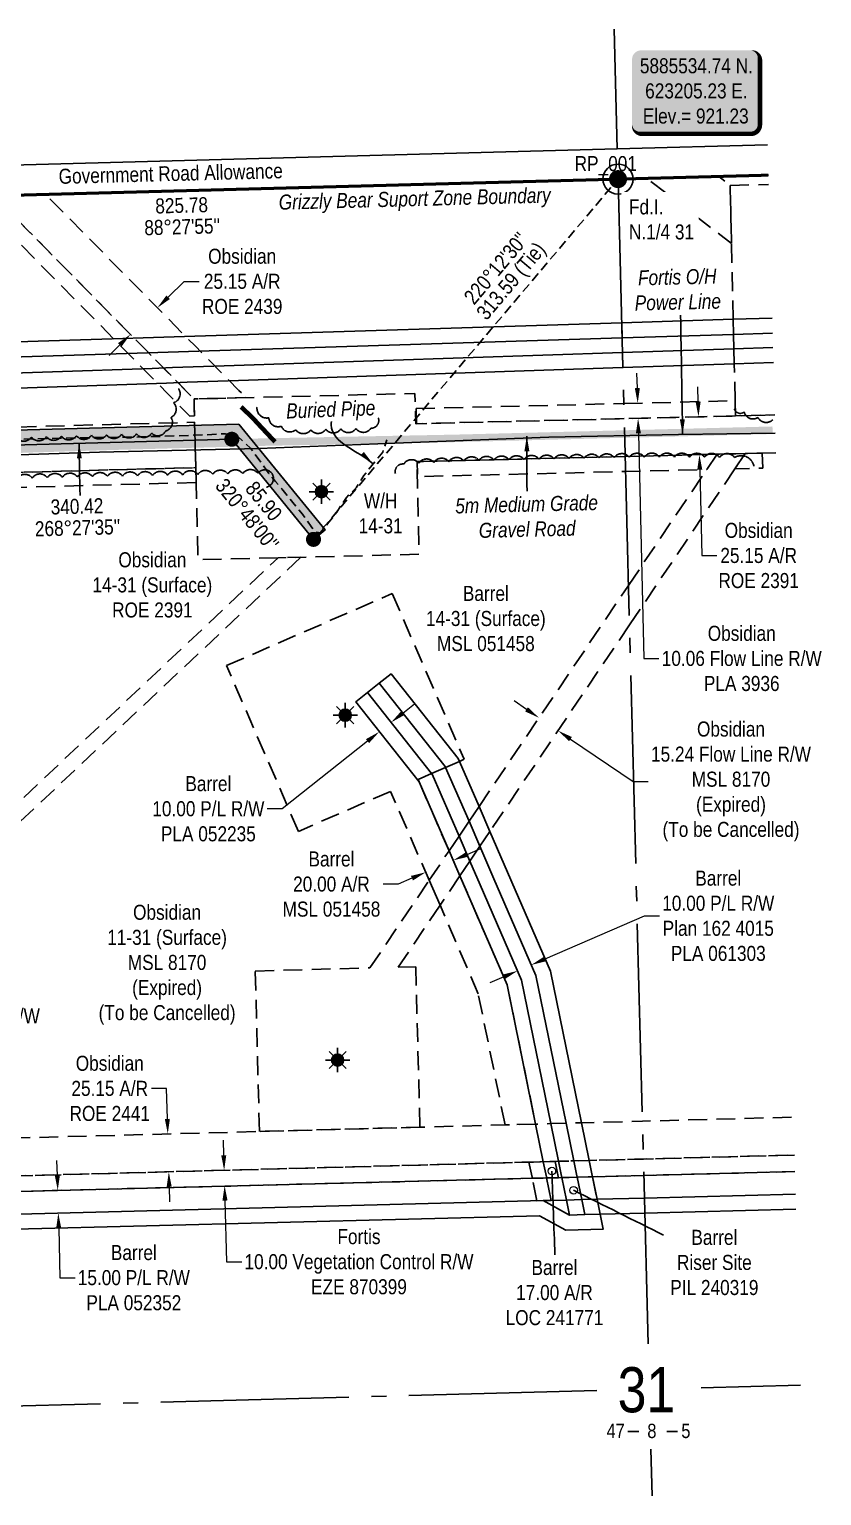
# Model space of a CAD drawing. Extents: x 619097 to 625414, y 5884636 to 5888687.
# Drawn here: x 622814 to 623341, y 5884660 to 5885634 of the extents above; entities that cross this region are included whole.
import ezdxf
from ezdxf.enums import TextEntityAlignment as Align

# ---------------------------------------------------------------- set-up
doc = ezdxf.new("R2010")
doc.units = 0
doc.header["$LTSCALE"] = 5
doc.header["$PDSIZE"] = 0.5
for name, pattern in [('0', [1, 1, 0]), ('DASHDOT2', [12.7, 6.35, -3.175, 0, -3.175]), ('foc-ACCESSROAD', [3.75, 2.5, -1.25]), ('foc-FLOWLINE', [3.75, 2.5, -1.25]), ('foc-QUARTERLINE', [33, 25, -3, 2, -3]), ('foc-TIELINE', [1.875, 1.25, -0.625]), ('UG_PIPE', [1.875, 1.25, -0.625])]:
    doc.linetypes.add(name, pattern=pattern)
doc.layers.get('Defpoints').update_dxf_attribs({"color": 9})
for name, color, linetype in [('10', 1, 'Continuous'), ('35', 37, 'Continuous'), ('9', 3, 'Continuous'), ('AS-PIPE-UG', 44, 'UG_PIPE'), ('AS-PIPE-UG-T', 44, 'Continuous'), ('AS-POWER', 104, 'foc-POWER'), ('AS-ROADS', 254, 'Continuous'), ('AS-WILDLIFE', 131, 'DASHDOT2'), ('C-AR', 13, 'foc-ACCESSROAD'), ('C-FLOWLINE', 13, 'foc-FLOWLINE'), ('C-WS', 13, 'foc-ACCESSROAD'), ('C-WS-S', 8, 'Continuous'), ('DETAIL-T', 7, 'Continuous'), ('F-AR', 190, 'foc-ACCESSROAD'), ('F-EZE', 190, 'foc-FLOWLINE'), ('F-RW', 190, 'Continuous'), ('F-WS', 190, 'foc-ACCESSROAD'), ('L-BD', 7, 'Continuous'), ('L-BD1', 253, 'Continuous'), ('L-MON', 1, 'Continuous'), ('L-ROAD-T', 7, 'Continuous'), ('L-SEC', 7, 'Continuous'), ('L-SECLBL', 7, 'Continuous'), ('L-SECQ', 8, 'foc-QUARTERLINE'), ('L-TIE', 7, 'foc-TIELINE'), ('P-PROPOSED', 10, 'Continuous'), ('P-PROPOSED-H', 21, 'Continuous'), ('T-BUSH', 110, '0')]:
    doc.layers.add(name, color=color, linetype=linetype)
for name, color, linetype, lineweight in [('C-AR-T', 13, 'Continuous', 9), ('C-WS-T', 13, 'Continuous', 9), ('F-AR-T', 190, 'Continuous', 9), ('F-EZE-T', 190, 'Continuous', 9), ('F-RW-T', 190, 'Continuous', 9), ('F-WS-T', 190, 'Continuous', 9), ('T-TEXT', 48, 'Continuous', 18)]:
    doc.layers.add(name, color=color, linetype=linetype, lineweight=lineweight)
doc.styles.add('240', font='ARIALN.TTF', dxfattribs={"height": 30})
doc.styles.add('80', font='ARIALN.TTF', dxfattribs={"height": 10})
doc.styles.add('80CG', font='ARIALN.TTF', dxfattribs={"height": 10})
doc.styles.add('80L', font='ARIALN.TTF', dxfattribs={"height": 10})
doc.styles.add('80LS', font='ARIALNI.TTF', dxfattribs={"height": 10})
doc.styles.add('foc-LtypeFont', font='ARIALN.TTF', dxfattribs={"height": 7.35})
doc.styles.add('SIMPLEX', font='ARIALN.TTF')
doc.linetypes.add('foc-POWER', pattern='A,6,-1,["P",foc-LtypeFont,S=0.2,R=0,X=-0.625,Y=-0.75],-1.24,4', length=12.24)
doc.dimstyles.new('Compass 5 000', dxfattribs={"dimscale": 5, "dimtxt": 9, "dimasz": 2, "dimexe": 0.2, "dimexo": 0.0625, "dimgap": 0.5, "dimtad": 0, "dimtih": 1, "dimtoh": 1, "dimzin": 0, "dimdsep": 46, "dimtxsty": '80CG', "dimcen": 0.1, "dimse1": 1, "dimse2": 1, "dimclrd": 256, "dimclrt": 256, "dimaunit": 1, "dimadec": 4, "dimazin": 0, "dimtfac": 0.06, "dimtofl": 0, "dimtmove": 0, "dimatfit": 1, "dimfxl": 0.2, "dimtolj": 1, "dimtzin": 0, "dimlwd": -1, "dimarcsym": 0})

# ---------------------------------------------------------------- blocks, each defined once
blk = doc.blocks.new('L-SECLBL')
at = {"layer": '9', "color": 7}
for p, q in [((-5.08, -27.83), (-12.29, -27.83)), ((20.7, -27.83), (13.5, -27.83))]:
    blk.add_line(p, q, dxfattribs=at)
at = {"layer": '10', "color": 2, "style": 'SIMPLEX'}
blk.add_attdef('SEC', text='', height=30, dxfattribs=at).set_placement((0, 0), align=Align.MIDDLE)
at = {"layer": '10', "color": 5, "style": '80L'}
blk.add_attdef('TWP', text='', height=9.5, dxfattribs=at).set_placement((-14.43, -27.37), align=Align.MIDDLE_RIGHT)
blk.add_attdef('RGE', text='', height=9.5, dxfattribs=at).set_placement((3.62, -27.37), align=Align.MIDDLE_CENTER)
blk.add_attdef('MER', text='', height=9.5, dxfattribs=at).set_placement((23.17, -27.37), align=Align.MIDDLE_LEFT)
blk = doc.blocks.new('*D33')
at = {"layer": 'C-AR-T', "transparency": 16777216}
for p, q in [((622905.21, 5884930.44), (622895.21, 5884930.44)), ((622905.76, 5884910.21), (622905.21, 5884930.44)), ((622906.97, 5884865.07), (622907.24, 5884855.07))]:
    blk.add_line(p, q, dxfattribs=at)
for points in [[(622907.42, 5884910.26), (622904.09, 5884910.17), (622906.03, 5884900.22)], [(622908.63, 5884865.11), (622905.3, 5884865.02), (622906.7, 5884875.06)]]:
    blk.add_solid(points, dxfattribs=at)
at = {"layer": 'Defpoints', "color": 0, "transparency": 16777216}
for p in [(622780.27, 5884896.84), (622906.03, 5884900.22), (622780.95, 5884871.69)]:
    blk.add_point(p, dxfattribs=at)
at = {"layer": 'C-AR-T', "transparency": 16777216, "insert": (622867.47, 5884930.44), "char_height": 10, "attachment_point": 5, "style": '80CG'}
blk.add_mtext('\\A1;Obsidian\\P25.15 A/R\\PROE 2441', dxfattribs=at)
blk = doc.blocks.new('*D35')
at = {"layer": 'C-AR-T', "transparency": 16777216}
for p, q in [((622674.02, 5885009.2), (622667.17, 5885016.48)), ((622694.64, 5884987.31), (622702.88, 5884978.56)), ((622702.88, 5884978.56), (622712.88, 5884978.56))]:
    blk.add_line(p, q, dxfattribs=at)
for points in [[(622675.24, 5885010.34), (622672.81, 5885008.05), (622680.88, 5885001.92)], [(622695.85, 5884988.45), (622693.43, 5884986.17), (622687.78, 5884994.59)]]:
    blk.add_solid(points, dxfattribs=at)
at = {"layer": 'Defpoints', "color": 0, "transparency": 16777216}
for p in [(622712.82, 5885032.01), (622719.73, 5885024.68), (622680.88, 5885001.92)]:
    blk.add_point(p, dxfattribs=at)
at = {"layer": 'C-AR-T', "transparency": 16777216, "insert": (622767.88, 5884978.56), "char_height": 10, "attachment_point": 5, "style": '80CG'}
blk.add_mtext('\\A1;Obsidian\\P10.06 Flow Line R/W\\PROE 2388', dxfattribs=at)
blk = doc.blocks.new('*D37')
at = {"layer": 'C-AR-T', "transparency": 16777216}
for p, q in [((622906.25, 5885456.25), (622916.92, 5885466.77)), ((622916.92, 5885466.77), (622926.92, 5885466.77)), ((622874.09, 5885424.55), (622866.97, 5885417.53))]:
    blk.add_line(p, q, dxfattribs=at)
for points in [[(622905.08, 5885457.44), (622907.42, 5885455.07), (622899.13, 5885449.23)], [(622872.92, 5885425.74), (622875.26, 5885423.36), (622881.21, 5885431.57)]]:
    blk.add_solid(points, dxfattribs=at)
at = {"layer": 'Defpoints', "color": 0, "transparency": 16777216}
for p in [(622867.53, 5885481.29), (622849.61, 5885463.63), (622899.13, 5885449.23)]:
    blk.add_point(p, dxfattribs=at)
at = {"layer": 'C-AR-T', "transparency": 16777216, "insert": (622955.47, 5885466.77), "char_height": 10, "attachment_point": 5, "style": '80CG'}
blk.add_mtext('\\A1;Obsidian\\P25.15 A/R\\PROE 2439', dxfattribs=at)
blk = doc.blocks.new('*D38')
at = {"layer": 'C-AR-T', "transparency": 16777216}
for p, q in [((623144.44, 5885182.36), (623136.15, 5885187.96)), ((623173.64, 5885162.62), (623215.31, 5885134.46)), ((623215.31, 5885134.46), (623225.31, 5885134.46))]:
    blk.add_line(p, q, dxfattribs=at)
for points in [[(623145.37, 5885183.74), (623143.51, 5885180.98), (623152.72, 5885176.76)], [(623174.58, 5885164), (623172.71, 5885161.24), (623165.36, 5885168.22)]]:
    blk.add_solid(points, dxfattribs=at)
at = {"layer": 'Defpoints', "color": 0, "transparency": 16777216}
for p in [(623143.43, 5885163.01), (623165.36, 5885168.22), (623156.07, 5885154.47)]:
    blk.add_point(p, dxfattribs=at)
at = {"layer": 'C-AR-T', "transparency": 16777216, "insert": (623280.31, 5885134.46), "char_height": 10, "attachment_point": 5, "style": '80CG'}
blk.add_mtext('\\A1;Obsidian\\P15.24 Flow Line R/W\\PMSL 8170\\P(Expired)\\P(To be Cancelled)', dxfattribs=at)
blk = doc.blocks.new('*D39')
at = {"layer": 'Defpoints', "color": 0, "transparency": 16777216}
for p in [(623100.8, 5885120.49), (623091.63, 5885116.51), (623138.44, 5885008.57)]:
    blk.add_point(p, dxfattribs=at)
at = {"layer": 'F-AR-T', "transparency": 16777216}
for p, q in [((623156.79, 5885016.53), (623222.76, 5885045.14)), ((623222.76, 5885045.14), (623232.76, 5885045.14)), ((623129.26, 5885004.59), (623120.09, 5885000.61))]:
    blk.add_line(p, q, dxfattribs=at)
for points in [[(623156.13, 5885018.06), (623157.45, 5885015), (623147.62, 5885012.55)], [(623128.6, 5885006.12), (623129.93, 5885003.06), (623138.44, 5885008.57)]]:
    blk.add_solid(points, dxfattribs=at)
at = {"layer": 'F-AR-T', "transparency": 16777216, "insert": (623271.85, 5885045.14), "char_height": 10, "attachment_point": 5, "style": '80CG', "bg_fill": 3, "box_fill_scale": 1.1, "bg_fill_color": 256, "bg_fill_true_color": 13158600, "bg_fill_transparency": 0}
blk.add_mtext('\\A1;Barrel\\P10.00 P/L R/W\\PPlan 162 4015\\PPLA 061303', dxfattribs=at)
blk = doc.blocks.new('*D40')
at = {"layer": 'Defpoints', "color": 0, "transparency": 16777216}
for p in [(622984.09, 5884877.14), (622984.36, 5884867.06), (622943.78, 5884865.96)]:
    blk.add_point(p, dxfattribs=at)
at = {"layer": 'F-EZE-T', "transparency": 16777216}
for p, q in [((622943.23, 5884886.03), (622942.96, 5884896.02)), ((622944.05, 5884855.96), (622945.16, 5884815.26)), ((622945.16, 5884815.26), (622955.16, 5884815.26))]:
    blk.add_line(p, q, dxfattribs=at)
for points in [[(622944.89, 5884886.07), (622941.56, 5884885.98), (622943.5, 5884876.03)], [(622945.71, 5884856), (622942.38, 5884855.91), (622943.78, 5884865.96)]]:
    blk.add_solid(points, dxfattribs=at)
at = {"layer": 'F-EZE-T', "transparency": 16777216, "insert": (623033.09, 5884815.26), "char_height": 10, "attachment_point": 5, "style": '80CG'}
blk.add_mtext('\\A1;Fortis\\P10.00 Vegetation Control R/W\\PEZE 870399', dxfattribs=at)
blk = doc.blocks.new('*D41')
at = {"layer": 'Defpoints', "color": 0, "transparency": 16777216}
for p in [(623176.93, 5885438.33), (622801.52, 5885426.49), (623177.25, 5885428.29)]:
    blk.add_point(p, dxfattribs=at)
at = {"layer": 'F-RW-T', "transparency": 16777216}
for p, q in [((622800.43, 5885461.22), (622790.43, 5885461.22)), ((622801.21, 5885436.49), (622800.43, 5885461.22)), ((622802.15, 5885406.46), (622802.47, 5885396.46))]:
    blk.add_line(p, q, dxfattribs=at)
for points in [[(622802.87, 5885436.54), (622799.54, 5885436.43), (622801.52, 5885426.49)], [(622803.82, 5885406.51), (622800.49, 5885406.4), (622801.84, 5885416.45)]]:
    blk.add_solid(points, dxfattribs=at)
at = {"layer": 'F-RW-T', "transparency": 16777216, "insert": (622751.34, 5885461.22), "char_height": 10, "attachment_point": 5, "style": '80CG'}
blk.add_mtext('\\A1;Pembalta\\P10.06 P/L R/W\\PPlan 5226 KS\\PROE 5299', dxfattribs=at)
blk = doc.blocks.new('*D42')
at = {"layer": 'Defpoints', "color": 0, "transparency": 16777216}
for p in [(622814.59, 5884862.21), (622814.97, 5884847.15), (622833.28, 5884847.62)]:
    blk.add_point(p, dxfattribs=at)
at = {"layer": 'F-RW-T', "transparency": 16777216}
for p, q in [((622832.64, 5884872.68), (622832.38, 5884882.67)), ((622833.54, 5884837.63), (622834.38, 5884804.65)), ((622834.38, 5884804.65), (622844.38, 5884804.65))]:
    blk.add_line(p, q, dxfattribs=at)
for points in [[(622834.31, 5884872.72), (622830.97, 5884872.63), (622832.9, 5884862.68)], [(622835.21, 5884837.67), (622831.87, 5884837.58), (622833.28, 5884847.62)]]:
    blk.add_solid(points, dxfattribs=at)
at = {"layer": 'F-RW-T', "transparency": 16777216, "insert": (622883.47, 5884804.65), "char_height": 10, "attachment_point": 5, "style": '80CG'}
blk.add_mtext('\\A1;Barrel\\P15.00 P/L R/W\\PPLA 052352', dxfattribs=at)
blk = doc.blocks.new('*D44')
at = {"layer": 'Defpoints', "color": 0, "transparency": 16777216}
for p in [(623055.48, 5885172.39), (623046.59, 5885167.49), (623047.64, 5885166.17)]:
    blk.add_point(p, dxfattribs=at)
at = {"layer": 'F-RW-T', "transparency": 16777216}
for p, q in [((623062.26, 5885179.93), (623070.09, 5885186.14)), ((623038.76, 5885161.27), (622982.08, 5885116.28)), ((622982.08, 5885116.28), (622972.08, 5885116.28))]:
    blk.add_line(p, q, dxfattribs=at)
for points in [[(623061.22, 5885181.23), (623063.3, 5885178.62), (623054.43, 5885173.71)], [(623037.72, 5885162.58), (623039.8, 5885159.97), (623046.59, 5885167.49)]]:
    blk.add_solid(points, dxfattribs=at)
at = {"layer": 'F-RW-T', "transparency": 16777216, "insert": (622932.99, 5885116.28), "char_height": 10, "attachment_point": 5, "style": '80CG'}
blk.add_mtext('\\A1;Barrel\\P10.00 P/L R/W\\PPLA 052235', dxfattribs=at)
blk = doc.blocks.new('*D45')
at = {"layer": 'Defpoints', "color": 0, "transparency": 16777216}
for p in [(623077.47, 5885074.14), (623107.44, 5885054.89), (623089.17, 5885047.01)]:
    blk.add_point(p, dxfattribs=at)
at = {"layer": 'F-RW-T', "transparency": 16777216}
for p, q in [((623104.92, 5885085.98), (623114.1, 5885089.94)), ((623059.1, 5885066.22), (623049.1, 5885066.22)), ((623068.29, 5885070.18), (623059.1, 5885066.22))]:
    blk.add_line(p, q, dxfattribs=at)
for points in [[(623104.26, 5885087.51), (623105.58, 5885084.45), (623095.74, 5885082.02)], [(623067.63, 5885071.71), (623068.95, 5885068.65), (623077.47, 5885074.14)]]:
    blk.add_solid(points, dxfattribs=at)
at = {"layer": 'F-RW-T', "transparency": 16777216, "insert": (623014.8, 5885066.22), "char_height": 10, "attachment_point": 5, "style": '80CG'}
blk.add_mtext('\\A1;Barrel\\P20.00 A/R\\PMSL 051458', dxfattribs=at)
blk = doc.blocks.new('GAS')
h = blk.add_hatch(color=255)
h.dxf.hatch_style = 1
edge = h.paths.add_edge_path()
edge.add_arc((0, 0), 0.9, 0, 360)
for p, q in [((-0.81, 0), (-1.62, 0)), ((-0.57, 0.57), (-1.14, 1.14)), ((0, 0.81), (0, 1.62)), ((0.57, 0.57), (1.14, 1.14)), ((1.62, 0), (0.81, 0)), ((-0.57, -0.57), (-1.14, -1.14)), ((0, -0.81), (0, -1.62)), ((1.14, -1.14), (0.57, -0.57))]:
    blk.add_line(p, q)
blk.add_circle((0, 0), 0.8)
blk = doc.blocks.new('PLIA')
at = {"color": 255, "const_width": 1}
blk.add_lwpolyline([(-0.5, 0, 1), (0.5, 0, 1)], format="xyb", close=True, dxfattribs=at)
blk = doc.blocks.new('PLIAA')
blk.add_blockref('PLIA', (0, 0))
blk = doc.blocks.new('PLIB')
at = {"color": 1}
blk.add_circle((0, 0), 0.8, dxfattribs=at)
blk = doc.blocks.new('PLIBB')
blk.add_blockref('PLIB', (0, 0))
blk = doc.blocks.new('PLICC')
for name in ['PLIAA', 'PLIBB']:
    blk.add_blockref(name, (0, 0))
blk = doc.blocks.new('PLI')
blk.add_blockref('PLICC', (0, 0))
blk = doc.blocks.new('*U49')
h = blk.add_hatch(color=254)
edge = h.paths.add_edge_path()
edge.add_line((-36.5, -28.5), (36.5, -28.5))
edge.add_arc((36.5, -22.5), 6, 270, 360)
edge.add_line((42.5, -22.5), (42.5, 21))
edge.add_arc((36.5, 21), 6, 0, 90)
edge.add_line((36.5, 27), (-36.5, 27))
edge.add_arc((-36.5, 21), 6, 90, 180)
edge.add_line((-42.5, 21), (-42.5, -22.5))
edge.add_arc((-36.5, -22.5), 6, 180, 270)
at = {"color": 1, "flags": 128}
blk.add_lwpolyline([(-36.5, -28.5, 3, 3, 0), (36.5, -28.5, 3, 3, 0.414214), (42.5, -22.5, 3, 3, 0), (42.5, 21, 3, 0, 0.414214), (36.5, 27, 0, 0, 0), (-36.5, 27, 0, 0, 0.414214), (-42.5, 21, 0, 0, 0), (-42.5, -22.5, 0, 3, 0.414214)], format="xyseb", close=True, dxfattribs=at)
blk.add_lwpolyline([(-29.18, -17.3, 0, 10, 0), (0, 0, 5, 5, 0)], format="xyseb", dxfattribs=at)
at = {"color": 1, "style": '80'}
blk.add_attdef('ENTER_TEXT_001', (-35.99, -5), '', height=10, dxfattribs=at)
blk = doc.blocks.new('fdia')
at = {"color": 255, "const_width": 1}
blk.add_lwpolyline([(-0.5, 0, 1), (0.5, 0, 1)], format="xyb", close=True, dxfattribs=at)
blk = doc.blocks.new('Fdiaa')
blk.add_blockref('fdia', (0, 0))
blk = doc.blocks.new('fdib')
at = {"color": 1, "const_width": 1.6}
blk.add_lwpolyline([(-0.4, 0, 1), (0.4, 0, 1)], format="xyb", close=True, dxfattribs=at)
at = {"color": 1}
blk.add_circle((0, 0), 0.8, dxfattribs=at)
blk = doc.blocks.new('Fdibb')
blk.add_blockref('fdib', (0, 0))
blk = doc.blocks.new('fdicc')
for name in ['Fdibb', 'Fdiaa']:
    blk.add_blockref(name, (0, 0))
blk = doc.blocks.new('FDI')
blk.add_blockref('fdicc', (0, 0))
blk = doc.blocks.new('*D56')
at = {"layer": 'C-AR-T', "transparency": 16777216}
for p, q in [((623258.47, 5885386.77), (623258.22, 5885396.77)), ((623259.57, 5885341.62), (623260.96, 5885284.58)), ((623260.96, 5885284.58), (623270.96, 5885284.58))]:
    blk.add_line(p, q, dxfattribs=at)
for points in [[(623260.13, 5885386.81), (623256.8, 5885386.73), (623258.71, 5885376.77)], [(623261.23, 5885341.66), (623257.9, 5885341.58), (623259.32, 5885351.62)]]:
    blk.add_solid(points, dxfattribs=at)
at = {"layer": 'Defpoints', "color": 0, "transparency": 16777216}
for p in [(623094.29, 5885372.77), (623094.91, 5885347.61), (623259.32, 5885351.62)]:
    blk.add_point(p, dxfattribs=at)
at = {"layer": 'C-AR-T', "transparency": 16777216, "insert": (623298.7, 5885284.58), "char_height": 10, "attachment_point": 5, "style": '80CG'}
blk.add_mtext('\\A1;Obsidian\\P25.15 A/R\\PROE 2391', dxfattribs=at)
blk = doc.blocks.new('*D57')
at = {"layer": 'C-AR-T', "transparency": 16777216}
for p, q in [((623218.07, 5885395.86), (623217.83, 5885405.85)), ((623218.8, 5885365.8), (623222.45, 5885216.17)), ((623222.45, 5885216.17), (623232.45, 5885216.17))]:
    blk.add_line(p, q, dxfattribs=at)
for points in [[(623219.74, 5885395.9), (623216.4, 5885395.82), (623218.31, 5885385.86)], [(623220.47, 5885365.84), (623217.14, 5885365.76), (623218.56, 5885375.8)]]:
    blk.add_solid(points, dxfattribs=at)
at = {"layer": 'Defpoints', "color": 0, "transparency": 16777216}
for p in [(623181.16, 5885384.95), (623218.31, 5885385.86), (623181.41, 5885374.89)]:
    blk.add_point(p, dxfattribs=at)
at = {"layer": 'C-AR-T', "transparency": 16777216, "insert": (623287.45, 5885216.17), "char_height": 10, "attachment_point": 5, "style": '80CG'}
blk.add_mtext('\\A1;Obsidian\\P10.06 Flow Line R/W\\PPLA 3936', dxfattribs=at)

msp = doc.modelspace()

# ---------------------------------------------------------------- hatches: boundary and pattern name
at = {"layer": 'P-PROPOSED-H'}
h = msp.add_hatch(color=256, dxfattribs=at)
h.dxf.hatch_style = 1
h.paths.add_polyline_path([(622569.936, 5885314.175), (622575.204, 5885346.926), (622605.871, 5885362.67), (622953.23, 5885372.008), (623010.609, 5885301.654), (623002.862, 5885295.336), (622948.588, 5885361.883), (622608.413, 5885352.738), (622584.27, 5885340.344), (622579.806, 5885312.588)])

# ---------------------------------------------------------------- linework, layer by layer
at = {"layer": '35', "color": 3}
msp.add_circle((623205.233, 5885534.738), 9.996, dxfattribs=at)
at = {"layer": 'AS-PIPE-UG', "flags": 128}
msp.add_lwpolyline([(622574.02, 5885316.599), (622574.47, 5885321.944), (622575.061, 5885330.424), (622576.876, 5885337.174), (622578.752, 5885340.979), (622580.484, 5885343.586), (622586.168, 5885349.851), (622588.747, 5885351.571), (622591.268, 5885352.854), (622601.256, 5885356.423), (622607.747, 5885357.482), (622624.63, 5885358.095), (622653.961, 5885358.519), (622682.115, 5885359.604), (622714.808, 5885359.843), (622748.709, 5885360.535), (622791.989, 5885361.427), (622837.262, 5885362.654), (622887.365, 5885363.375), (622929.68, 5885364.724), (622944.309, 5885365.565), (622950.315, 5885364.964), (622952.547, 5885363.732), (622961.091, 5885355.867), (622968.229, 5885346.284), (622973.233, 5885339.096), (622977.538, 5885333.846), (622981.869, 5885328.9), (622986.201, 5885323.459), (622989.051, 5885319.955), (622995.553, 5885312.051), (623001.391, 5885303.791), (623004.136, 5885300.213), (623007.271, 5885299.747), (623010.702, 5885303.84), (623013.159, 5885306.78), (623018.312, 5885313.41), (623024.812, 5885323.278), (623031.235, 5885329.545), (623036.379, 5885337.844), (623044.015, 5885347.388), (623048.837, 5885353.258), (623051.574, 5885361.557)], dxfattribs=at)
at = {"layer": 'AS-POWER', "flags": 128}
msp.add_lwpolyline([(622597.565, 5885308.88), (622633.915, 5885346.372), (622759.592, 5885350.003), (622860.707, 5885353.274), (622966.535, 5885355.798), (623056.885, 5885359.315), (623159.292, 5885363.348), (623245.337, 5885365.104), (623309.719, 5885365.867)], dxfattribs=at)
at = {"layer": 'AS-ROADS', "flags": 128}
for points, const_width in [([(622954.727, 5885383.357), (622961.897, 5885376.632), (622967.992, 5885370.048), (622977.295, 5885360.129)], 2.999), ([(623307.938, 5885367.864), (623286.447, 5885367.317), (623096.613, 5885362.449), (622969.813, 5885359.983), (622866.681, 5885357.161), (622807.254, 5885355.279), (622752.376, 5885354.114), (622700.72, 5885352.756), (622665.568, 5885351.587), (622646.445, 5885350.789), (622631.916, 5885348.915), (622623.483, 5885346.715)], 4.998)]:
    msp.add_lwpolyline(points, dxfattribs=dict(at, const_width=const_width))
at = {"layer": 'AS-WILDLIFE', "flags": 128}
msp.add_lwpolyline([(623305.173, 5885537.392, 1.999, 1.999, 0), (623205.233, 5885534.738, 1.999, 1.999, 0), (622400.018, 5885513.232, 1.999, 1.999, 0), (622380.048, 5885512.638, 1.999, 1.999, 0), (622379.399, 5885532.798, 1.999, 1.999, 0), (622377.345, 5885612.796, 0, 0, 0)], format="xyseb", dxfattribs=at)
at = {"layer": 'C-AR', "flags": 128}
for points in [[(623279.775, 5885530.584), (623280.671, 5885491.946), (623224.468, 5885535.237), (623272.237, 5885536.508), (623279.775, 5885530.584)], [(622957.982, 5885389.531), (622923.49, 5885388.675), (622919.006, 5885393.224), (622909.407, 5885402.963), (622899.485, 5885413.029), (622889.868, 5885422.785), (622812.677, 5885501.097), (622790.438, 5885523.653), (622824.865, 5885524.572), (622924.138, 5885423.864), (622933.756, 5885414.108), (622943.604, 5885404.117), (622953.203, 5885394.379), (622957.982, 5885389.531)], [(622628.879, 5885335.068), (622924.623, 5885343.019), (622923.875, 5885373.174), (622628.104, 5885365.222)]]:
    msp.add_lwpolyline(points, close=True, dxfattribs=at)
msp.add_lwpolyline([(623322.433, 5884886.218), (623222.073, 5884883.525), (623186.023, 5884882.555), (623175.871, 5884882.284), (623165.72, 5884882.011), (623155.563, 5884881.738), (622681.537, 5884869.022), (622680.891, 5884894.178), (622966.933, 5884901.85), (623073.575, 5884904.712), (623130.127, 5884906.231), (623150.441, 5884906.776), (623160.598, 5884907.049), (623170.749, 5884907.321), (623180.901, 5884907.593), (623221.423, 5884908.681), (623321.766, 5884911.373)], dxfattribs=at)
at = {"layer": 'C-FLOWLINE'}
msp.add_lwpolyline([(623283.096, 5885387.441), (623283.33, 5885377.374), (623209.357, 5885375.57), (623071.336, 5885372.208), (623071.065, 5885382.269), (623209.097, 5885385.636), (623283.096, 5885387.441)], close=True, dxfattribs=at)
at = {"layer": 'C-WS'}
msp.add_lwpolyline([(623309.397, 5885378.009), (623283.33, 5885377.374), (623283.096, 5885387.441), (623282.526, 5885412), (623282.293, 5885422.053), (623282.071, 5885431.584), (623281.838, 5885441.637), (623280.671, 5885491.946), (623279.775, 5885530.584), (623305.337, 5885531.208)], dxfattribs=at)
at = {"layer": 'C-WS', "flags": 128}
msp.add_lwpolyline([(623310.064, 5885352.857), (623301.135, 5885352.639), (623289.801, 5885352.363), (623271.088, 5885351.907), (623210.007, 5885350.419), (623071.715, 5885347.048), (623072.959, 5885285.438), (622926.143, 5885281.795), (622924.869, 5885333.098), (622923.61, 5885383.832), (622923.49, 5885388.675), (623070.306, 5885392.318), (623070.556, 5885382.257), (623070.806, 5885372.194), (623209.357, 5885375.57), (623283.33, 5885377.374), (623309.397, 5885378.009)], dxfattribs=at)
at = {"layer": 'C-WS'}
msp.add_lwpolyline([(623086.938, 5885052.18), (623059.14, 5885011.046), (623070.836, 5885011.36), (623073.575, 5884904.712), (622966.933, 5884901.85), (622964.194, 5885008.498), (623040.395, 5885010.543), (623079.747, 5885068.773), (623092.945, 5885088.304), (623099.592, 5885098.137), (623106.234, 5885107.964), (623112.869, 5885117.783), (623212.22, 5885264.794), (623264.211, 5885341.731), (623271.088, 5885351.907), (623289.801, 5885352.363), (623282.924, 5885342.186), (623212.898, 5885238.566), (623120.062, 5885101.193), (623113.429, 5885091.378), (623106.787, 5885081.549), (623100.139, 5885071.718), (623086.938, 5885052.18)], close=True, dxfattribs=at)
at = {"layer": 'C-WS', "flags": 128}
msp.add_lwpolyline([(622994.489, 5885283.491), (622672.966, 5884980.636), (622678.667, 5884980.782), (622680.891, 5884894.178), (622681.537, 5884869.022), (622681.793, 5884859.019), (622681.931, 5884853.648), (622562.199, 5884850.573), (622548.34, 5884835.182), (622454.155, 5884730.594), (622444.397, 5884719.758), (622435.247, 5884709.603), (622421.056, 5884693.84), (622420.661, 5884709.217), (622420.131, 5884729.881), (622443.414, 5884755.773), (622453.171, 5884766.623), (622524.063, 5884845.46), (622534.542, 5884857.115), (622554.067, 5884878.829), (622551.534, 5884977.518), (622657.874, 5884980.248), (622979.412, 5885283.117), (622994.489, 5885283.491)], close=True, dxfattribs=at)
at = {"layer": 'F-AR'}
msp.add_lwpolyline([(623165.407, 5884871.991), (623165.577, 5884871.155), (623155.417, 5884870.898), (623148.256, 5884870.716), (623148.09, 5884871.527), (623146.055, 5884881.486), (623153.215, 5884881.677), (623163.372, 5884881.948), (623165.407, 5884871.991)], close=True, dxfattribs=at)
at = {"layer": 'F-EZE', "flags": 128}
for points in [[(622923.771, 5885377.342), (622920.692, 5885377.26), (622905.409, 5885392.765), (622895.809, 5885402.503), (622885.859, 5885412.599), (622876.242, 5885422.355), (622805.551, 5885494.073), (622776.747, 5885523.287), (622790.438, 5885523.653), (622812.677, 5885501.097), (622889.868, 5885422.785), (622899.485, 5885413.029), (622909.407, 5885402.963), (622919.006, 5885393.224), (622923.49, 5885388.675), (622923.651, 5885382.186), (622923.771, 5885377.342)], [(623271.088, 5885351.907), (623264.211, 5885341.731), (623210.266, 5885340.416), (623072.036, 5885337.047), (623071.715, 5885347.048), (623210.007, 5885350.419), (623271.088, 5885351.907)], [(623301.135, 5885352.639), (623301.395, 5885342.637), (623282.924, 5885342.186), (623289.801, 5885352.363), (623301.135, 5885352.639)], [(622924.869, 5885333.098), (622629.134, 5885325.16), (622628.879, 5885335.068), (622924.623, 5885343.019), (622924.869, 5885333.098)]]:
    msp.add_lwpolyline(points, close=True, dxfattribs=at)
msp.add_lwpolyline([(623322.725, 5884875.196), (623222.355, 5884872.617), (622686.907, 5884858.956), (622681.793, 5884859.019), (622681.537, 5884869.022), (623155.563, 5884881.738), (623165.72, 5884882.011), (623175.871, 5884882.284), (623186.023, 5884882.555), (623222.073, 5884883.525), (623322.433, 5884886.218)], dxfattribs=at)
at = {"layer": 'F-RW'}
for points in [[(623307.956, 5885432.4), (623282.071, 5885431.584), (623207.97, 5885429.251), (623207.71, 5885439.303), (623281.838, 5885441.637), (623307.689, 5885442.452)], [(623308.473, 5885412.876), (623282.526, 5885412), (623208.48, 5885409.501), (623208.221, 5885419.553), (623282.293, 5885422.053), (623308.207, 5885422.928)], [(622498.024, 5885395.587), (622895.648, 5885408.993), (622909.246, 5885409.452), (622943.443, 5885410.606), (623208.22, 5885419.553), (623208.48, 5885409.501), (622953.042, 5885400.868), (622918.845, 5885399.713), (622905.248, 5885399.253), (622488.971, 5885385.218)], [(622705.149, 5884844.338), (623155.401, 5884855.883), (623173.018, 5884846.333), (623183.173, 5884846.593), (623181.137, 5884856.545), (623178.081, 5884871.48), (623177.907, 5884872.328), (623175.871, 5884882.284), (623170.749, 5884907.321), (623150.676, 5885005.449), (623122.781, 5885069.825), (623113.429, 5885091.378), (623106.234, 5885107.964), (623090.685, 5885143.807), (623090.384, 5885144.5), (623046.561, 5885199.705), (623054.394, 5885205.925), (623099.034, 5885149.692), (623099.857, 5885147.793), (623112.869, 5885117.783), (623120.062, 5885101.193), (623160.266, 5885008.472), (623180.901, 5884907.593), (623186.023, 5884882.555), (623188.06, 5884872.6), (623188.236, 5884871.74), (623191.291, 5884856.805), (623193.326, 5884846.853), (623195.362, 5884836.904), (623170.603, 5884836.267), (623152.984, 5884845.819), (622717.593, 5884834.655)], [(623323.387, 5884850.193), (623223.001, 5884847.616), (623193.326, 5884846.853), (623183.173, 5884846.593), (623173.018, 5884846.333), (623170.983, 5884856.284), (623167.928, 5884871.219), (623167.756, 5884872.055), (623165.72, 5884882.011), (623160.598, 5884907.049), (623141.087, 5885002.427), (623113.6, 5885065.839), (623106.787, 5885081.549), (623099.592, 5885098.137), (623081.734, 5885139.312), (623081.376, 5885139.763), (623038.728, 5885193.488), (623046.561, 5885199.705), (623090.384, 5885144.5), (623090.685, 5885143.807), (623106.234, 5885107.964), (623113.429, 5885091.378), (623122.781, 5885069.825), (623150.676, 5885005.449), (623170.749, 5884907.321), (623175.871, 5884882.284), (623177.907, 5884872.328), (623178.081, 5884871.48), (623181.137, 5884856.545), (623191.291, 5884856.805), (623222.743, 5884857.612), (623323.122, 5884860.189)], [(622686.907, 5884858.956), (623157.768, 5884870.958), (623167.928, 5884871.219), (623170.601, 5884871.288), (623178.081, 5884871.48), (623188.236, 5884871.74), (623222.355, 5884872.617), (623322.725, 5884875.196)], [(623323.122, 5884860.189), (623222.743, 5884857.612), (623191.291, 5884856.805), (623181.137, 5884856.545), (623170.983, 5884856.284), (623160.823, 5884856.023), (623155.401, 5884855.883), (622705.149, 5884844.338)]]:
    msp.add_lwpolyline(points, dxfattribs=at)
for points in [[(622428.694, 5885315.941), (622405.751, 5885289.94), (622405.37, 5885304.775), (622428.275, 5885330.758), (622438.006, 5885341.943), (622452.304, 5885358.392), (622475.23, 5885384.755), (622484.282, 5885395.123), (622503.474, 5885417.121), (622876.081, 5885428.844), (622889.707, 5885429.273), (622923.977, 5885430.353), (623207.709, 5885439.302), (623207.969, 5885429.251), (622933.595, 5885420.597), (622899.324, 5885419.517), (622885.698, 5885419.088), (622508.173, 5885407.21), (622498.024, 5885395.587), (622488.971, 5885385.218), (622452.691, 5885343.521), (622438.427, 5885327.122), (622428.694, 5885315.941)], [(623167.928, 5884871.219), (623170.983, 5884856.284), (623160.823, 5884856.023), (623157.768, 5884870.958), (623157.599, 5884871.782), (623155.563, 5884881.738), (623150.441, 5884906.776), (623131.493, 5884999.401), (623100.139, 5885071.718), (623092.945, 5885088.304), (623073.08, 5885134.119), (623030.892, 5885187.265), (623038.728, 5885193.488), (623081.376, 5885139.763), (623081.734, 5885139.312), (623099.592, 5885098.137), (623106.787, 5885081.549), (623113.6, 5885065.839), (623141.087, 5885002.427), (623160.598, 5884907.049), (623165.72, 5884882.011), (623167.756, 5884872.055), (623167.928, 5884871.219)]]:
    msp.add_lwpolyline(points, close=True, dxfattribs=at)
at = {"layer": 'F-WS'}
for points in [[(623073.08, 5885134.119), (623092.945, 5885088.304), (623100.139, 5885071.718), (623131.493, 5884999.401), (623150.441, 5884906.776), (623130.127, 5884906.231), (623112.307, 5884993.34), (623086.938, 5885052.18), (623084.496, 5885057.844), (623079.747, 5885068.773), (623054.058, 5885127.893), (622992.894, 5885101.313), (622945.041, 5885211.437), (623055.164, 5885259.288), (623103.016, 5885149.166), (623099.857, 5885147.793), (623090.685, 5885143.807), (623081.376, 5885139.763), (623072.336, 5885135.834), (623073.08, 5885134.119)], [(623188.236, 5884871.74), (623191.291, 5884856.805), (623181.137, 5884856.545), (623170.983, 5884856.284), (623160.823, 5884856.023), (623155.4, 5884855.883), (623151.312, 5884855.779), (623148.256, 5884870.716), (623150.606, 5884870.776), (623157.768, 5884870.959), (623167.928, 5884871.219), (623170.601, 5884871.288), (623178.081, 5884871.48), (623188.236, 5884871.74)]]:
    msp.add_lwpolyline(points, close=True, dxfattribs=at)
at = {"layer": 'L-SEC'}
for p, q in [((623204.746, 5885554.829), (622802.124, 5885544.083)), ((623304.64, 5885557.495), (623204.746, 5885554.829)), ((622802.631, 5885523.978), (623205.233, 5885534.738)), ((623205.233, 5885534.738), (623305.173, 5885537.392))]:
    msp.add_line(p, q, dxfattribs=at)
at = {"layer": 'L-SECQ'}
for p, q in [((623202.671, 5885634.296), (623204.724, 5885554.829)), ((623205.233, 5885534.738), (623225.248, 5884760.642)), ((623326.485, 5884733.324), (623260.521, 5884731.568)), ((623191.263, 5884729.725), (622420.661, 5884709.216)), ((623227.057, 5884690.666), (623227.854, 5884659.822))]:
    msp.add_line(p, q, dxfattribs=at)
at = {"layer": 'L-TIE', "flags": 128}
msp.add_lwpolyline([(623002.862, 5885295.336), (623205.233, 5885534.738)], dxfattribs=at)
at = {"layer": 'P-PROPOSED', "flags": 128}
msp.add_lwpolyline([(622569.936, 5885314.175), (622575.204, 5885346.926), (622605.871, 5885362.67), (622953.23, 5885372.008), (623010.609, 5885301.654), (623002.862, 5885295.336), (622948.588, 5885361.883), (622608.413, 5885352.738), (622584.27, 5885340.344), (622579.806, 5885312.588)], close=True, dxfattribs=at)
at = {"layer": 'T-BUSH', "flags": 128}
for points in [[(622913.061, 5885395.641, -0.5205671), (622909.841, 5885386.178, -0.5205671), (622908.181, 5885376.375, -0.5205671), (622904.648, 5885367.444, -0.5205671), (622895.306, 5885365.841, -0.5205671), (622885.315, 5885365.512, -0.5205671), (622875.324, 5885365.183, -0.5205671), (622865.333, 5885364.853, -0.5205671), (622855.341, 5885364.536, -0.5205671), (622845.35, 5885364.225, -0.5205671), (622835.358, 5885363.914, -0.5205671), (622825.367, 5885363.603, -0.5205671), (622815.375, 5885363.292, -0.5205671), (622805.383, 5885363.009, -0.5205671), (622795.389, 5885362.768, -0.5205671), (622785.396, 5885362.527, -0.5205671), (622775.402, 5885362.286, -0.5205671), (622765.409, 5885362.045, -0.5205671), (622755.415, 5885361.807, -0.5205671), (622745.421, 5885361.573, -0.5205671), (622735.428, 5885361.339, -0.5205671), (622725.434, 5885361.105, -0.5205671), (622715.44, 5885360.871, -0.5205671), (622705.446, 5885360.636, -0.5205671), (622695.456, 5885360.301, -0.5205671), (622685.465, 5885359.956, -0.5205671), (622675.475, 5885359.611, -0.5205671), (622665.484, 5885359.262, -0.5205671), (622655.494, 5885358.908, -0.5205671), (622645.504, 5885358.555, -0.5205671), (622635.547, 5885357.751, -0.5205671), (622626.16, 5885357.062, -0.5205671), (622629.478, 5885366.492, -0.5205671), (622626.335, 5885374.195, -0.5205671), (622616.516, 5885372.32, -0.5205671), (622606.702, 5885370.421, -0.5205671), (622596.941, 5885368.264, -0.5205671), (622587.18, 5885366.106, -0.5205671), (622577.565, 5885363.381, -0.5205671), (622567.909, 5885361.887, -0.5205671), (622560.189, 5885367.056, -0.5205671), (622550.936, 5885368.245, -0.5205671), (622540.949, 5885367.873, -0.5205671), (622531.037, 5885366.578, -0.5205671), (622521.152, 5885365.157, -0.5205671), (622512.431, 5885360.961, -0.5205671), (622506.953, 5885352.946, -0.5205671), (622506.525, 5885342.959, -0.5205671), (622508.551, 5885333.226, -0.5205671), (622510.008, 5885323.347, -0.5205671), (622510.465, 5885313.366, -0.5205671), (622510.804, 5885303.375, -0.5205671), (622511.184, 5885293.387, -0.5205671), (622511.921, 5885283.418, -0.5205671), (622517.352, 5885278.523, -0.5205671), (622527.349, 5885278.564, -0.5205671), (622537.312, 5885279.332, -0.5205671), (622543.474, 5885273.2, -0.5205671), (622549.477, 5885265.524, -0.5205671), (622558.606, 5885261.598, -0.5205671), (622568.3, 5885260.029, -0.5205671), (622578.293, 5885260.286, -0.5205671), (622588.287, 5885260.543, -0.5205671), (622598.28, 5885260.8, -0.5205671), (622608.273, 5885261.057, -0.5205671), (622618.104, 5885261.622, -0.5205671), (622623.987, 5885269.704, -0.5205671), (622629.87, 5885277.786, -0.5205671), (622632.822, 5885286.781, -0.5205671), (622632.568, 5885296.775, -0.5205671), (622631.239, 5885306.65, -0.5205671), (622629.666, 5885316.509, -0.5205671), (622635.442, 5885321.04, -0.5205671), (622645.437, 5885321.225, -0.5205671), (622647.274, 5885329.359, -0.5205671), (622656.132, 5885331.933, -0.5205671), (622666.1, 5885332.684, -0.5205671), (622676.092, 5885332.926, -0.5205671), (622686.087, 5885333.087, -0.5205671), (622696.082, 5885333.247, -0.5205671), (622706.078, 5885333.385, -0.5205671), (622716.073, 5885333.494, -0.5205671), (622726.055, 5885334.038, -0.5205671), (622736.035, 5885334.598, -0.5205671), (622746.03, 5885334.707, -0.5205671), (622756.026, 5885334.754, -0.5205671), (622766.022, 5885334.801, -0.5205671), (622776.016, 5885335.015, -0.5205671), (622786.009, 5885335.285, -0.5205671), (622796.002, 5885335.556, -0.5205671), (622805.994, 5885335.827, -0.5205671), (622815.987, 5885336.098, -0.5205671), (622825.98, 5885336.369, -0.5205671), (622835.973, 5885336.64, -0.5205671), (622845.967, 5885336.844, -0.5205671), (622855.961, 5885337.043, -0.5205671), (622865.956, 5885337.242, -0.5205671), (622875.95, 5885337.441, -0.5205671), (622885.945, 5885337.64, -0.5205671), (622895.939, 5885337.839, -0.5205671), (622905.934, 5885338.038, -0.5205671), (622915.928, 5885338.237, -0.5205671), (622925.923, 5885338.436, -0.5205671), (622935.917, 5885338.635, -0.5205671), (622945.911, 5885338.834, -0.5205671), (622955.906, 5885339.033, -0.5205671), (622965.9, 5885339.232, -0.5205671), (622975.304, 5885339.027, -0.5205671), (622971.596, 5885330.033, -0.5205671)], [(623045.907, 5885376.114, -0.5205671), (623041.076, 5885369.163, -0.5205671), (623031.083, 5885368.968, -0.5205671), (623021.089, 5885368.796, -0.5205671), (623011.096, 5885368.513, -0.5205671), (623001.106, 5885368.168, -0.5205671), (622991.116, 5885368.201, -0.5205671), (622981.499, 5885370.549, -0.5205671), (622973.236, 5885376.142, -0.5205671), (622965.355, 5885383.309, -0.5205671)], [(623308.02, 5885374.884, -0.5205671), (623298.293, 5885376.379, -0.5205671), (623289.096, 5885379.932, -0.5205671), (623282.523, 5885382.016, -0.5205671)], [(623057.292, 5885339.201, -0.5205671), (623062.856, 5885345.43, -0.5205671), (623072.84, 5885345.93, -0.5205671), (623082.824, 5885346.429, -0.5205671), (623092.808, 5885346.929, -0.5205671), (623102.792, 5885347.429, -0.5205671), (623112.781, 5885347.765, -0.5205671), (623122.775, 5885347.974, -0.5205671), (623132.77, 5885348.184, -0.5205671), (623142.764, 5885348.394, -0.5205671), (623152.758, 5885348.603, -0.5205671), (623162.752, 5885348.813, -0.5205671), (623172.747, 5885349.022, -0.5205671), (623182.741, 5885349.232, -0.5205671), (623192.735, 5885349.441, -0.5205671), (623202.729, 5885349.651, -0.5205671), (623212.724, 5885349.861, -0.5205671), (623222.718, 5885350.07, -0.5205671), (623232.714, 5885350.066, -0.5205671), (623242.71, 5885350.011, -0.5205671), (623252.706, 5885349.956, -0.5205671), (623262.703, 5885349.901, -0.5205671), (623272.699, 5885349.847, -0.5205671), (623282.683, 5885349.684, -0.5205671), (623295.513, 5885344.03, -0.5205671)]]:
    msp.add_lwpolyline(points, format="xyb", dxfattribs=at)

# ---------------------------------------------------------------- block references
at = {"layer": 'C-WS-S', "xscale": 4.998213700000014, "yscale": 4.998213700000014, "zscale": 4.998213700000014}
for p in [(623008.145, 5885327.026), (623023.945, 5885178.511), (623018.906, 5884949.324)]:
    msp.add_blockref('GAS', p, dxfattribs=at)
at = {"layer": 'DETAIL-T'}
ref = msp.add_blockref('*U49', (623257.054, 5885593.322), dxfattribs=dict(at, xscale=0.9996480100000069, yscale=0.9996480100000069, zscale=0.9996480100000069))
ref.add_attrib('ENTER_TEXT_001', '5885534.74 N.', (623219.748, 5885605.09), dxfattribs={"layer": '0', "color": 1, "height": 9.99648, "style": '80'})
ref.add_attrib('ENTER_TEXT_002', '623205.23 E.', (623223.27, 5885588.389), dxfattribs={"layer": '0', "color": 1, "height": 9.99648, "style": '80'})
ref.add_attrib('ENTER_TEXT_003', 'Elev.= 921.23', (623221.691, 5885571.687), dxfattribs={"layer": '0', "color": 1, "height": 9.99648, "style": '80'})
at = {"layer": 'L-MON', "xscale": 4.998213700000004, "yscale": 4.998213700000004, "zscale": 4.998213700000004}
for p in [(622948.588, 5885361.883), (623002.862, 5885295.336)]:
    msp.add_blockref('PLI', p, dxfattribs=at)
at = {"layer": 'L-SECLBL'}
msp.add_blockref('L-SECLBL', (623224.126, 5884730.239), dxfattribs=at).add_auto_attribs({'SEC': '31', 'TWP': '47', 'RGE': '8', 'MER': '5'})

# ---------------------------------------------------------------- texts
at = {"layer": '35', "color": 3, "style": '80'}
msp.add_attdef('RP_001', (623176.41, 5885540.058), 'RP', height=9.9964, dxfattribs=at)
at = {"layer": 'AS-PIPE-UG-T', "insert": (623014.339, 5885380.219), "char_height": 10, "width": 59.03588, "attachment_point": 5, "rotation": 2.206975, "style": '80CG'}
msp.add_mtext('\\A1;{\\fArial Narrow|b0|i1|c0|p34;Buried Pipe}', dxfattribs=at)
at = {"layer": 'AS-POWER', "insert": (623244.781, 5885461.317), "char_height": 10, "width": 57.1191, "attachment_point": 5, "rotation": 1.349949, "style": '80CG'}
msp.add_mtext('\\A1;{\\fArial Narrow|b0|i1|c0|p34;Fortis O/H\\PPower Line}', dxfattribs=at)
at = {"layer": 'AS-WILDLIFE', "insert": (623070.158, 5885520.291), "char_height": 9.99643, "attachment_point": 5, "rotation": 1.528996, "style": '240'}
msp.add_mtext_dynamic_manual_height_columns('{\\fArial Narrow|b0|i1|c0|p34;Grizzly Bear Suport Zone Boundary}', width=181.57672, gutter_width=44.984, heights=[0], dxfattribs=at)
at = {"layer": 'C-WS-T', "insert": (623047.476, 5885312.604), "char_height": 10, "width": 27.27599, "attachment_point": 5, "style": '80CG'}
msp.add_mtext('\\A1;W/H\\P14-31', dxfattribs=at)
at = {"layer": 'C-WS-T', "char_height": 10, "attachment_point": 5, "rotation": 0.016302, "style": '80CG'}
for s, insert, width in [('\\A1;Obsidian\\P14-31 (Surface)\\PROE 2391', (622895.791, 5885265.028), 78.99495), ('\\A1;Obsidian\\P11-31 (Surface)\\PMSL 8170\\P(Expired)\\P(To be Cancelled)', (622905.563, 5885012.697), 126.20421)]:
    msp.add_mtext(s, dxfattribs=dict(at, insert=insert, width=width))
at = {"layer": 'F-RW-T', "insert": (623163.002, 5884794.743), "char_height": 10, "attachment_point": 5, "rotation": 0.016302, "style": '80CG'}
msp.add_mtext('\\A1;Barrel\\P17.00 A/R\\PLOC 241771', dxfattribs=at)
at = {"layer": 'F-WS-T', "char_height": 10, "width": 78.99495, "attachment_point": 5, "style": '80CG'}
for s, insert in [('\\A1;Barrel\\P14-31 (Surface)\\PMSL 051458', (623117.4, 5885242.703)), ('\\A1;Barrel\\PRiser Site\\PPIL 240319', (623269.254, 5884814.755))]:
    msp.add_mtext(s, dxfattribs=dict(at, insert=insert))
at = {"layer": 'L-BD', "style": '80L'}
for s, height, rotation, p in [('825.78', 9.9964, 1.5503, (622915.233, 5885517.33)), ("88°27'55''", 9.9964, 1.5503, (622915.619, 5885503.091)), ("220°12'30''", 9.99643, 49.7915, (623124.101, 5885475.536)), ('313.59 (Tie)', 9.99643, 49.7915, (623134.98, 5885466.34))]:
    msp.add_text(s, height=height, rotation=rotation, dxfattribs=at).set_placement(p, align=Align.MIDDLE)
at = {"layer": 'L-BD1', "style": '80L'}
for s, height, rotation, p in [("320°48'00''", 9.99643, 309.1998, (622958.812, 5885311.783)), ('85.90', 9.9964, 309.1998, (622969.851, 5885320.786)), ('340.42', 9.9964, 1.5399, (622845.704, 5885317.295)), ("268°27'35''", 9.99643, 1.5399, (622846.087, 5885303.056))]:
    msp.add_text(s, height=height, rotation=rotation, dxfattribs=at).set_placement(p, align=Align.MIDDLE)
at = {"layer": 'L-ROAD-T', "style": '80L'}
msp.add_text('Government Road Allowance', height=10, rotation=1.470721, dxfattribs=at).set_placement((622907.959, 5885538.463), align=Align.MIDDLE_CENTER)
at = {"layer": 'T-TEXT', "insert": (623144.333, 5885323.71), "char_height": 9.99643, "width": 94.65008, "attachment_point": 2, "rotation": 1.396152, "style": '80LS'}
msp.add_mtext('5m Medium Grade\\PGravel Road', dxfattribs=at)

# ---------------------------------------------------------------- dimensions: what is measured, and where the dimension line sits
at = {"layer": 'C-AR-T'}
for base, p1, p2, angle, text, picture, middle in [((622899.13, 5885449.234), (622849.607, 5885463.629), (622867.527, 5885481.294), 44.588646, 'Obsidian\\P25.15 A/R\\PROE 2439', '*D37', (622955.468, 5885466.772)), ((623218.313, 5885385.861), (623181.409, 5885374.889), (623181.163, 5885384.955), 91.397283, 'Obsidian\\P10.06 Flow Line R/W\\PPLA 3936', '*D57', (623287.452, 5885216.174)), ((623259.323, 5885351.621), (623094.293, 5885372.767), (623094.906, 5885347.613), 271.396154, 'Obsidian\\P25.15 A/R\\PROE 2391', '*D56', (623298.702, 5885284.584)), ((623165.359, 5885168.221), (623143.433, 5885163.009), (623156.067, 5885154.471), 325.949594, 'Obsidian\\P15.24 Flow Line R/W\\PMSL 8170\\P(Expired)\\P(To be Cancelled)', '*D38', (623280.314, 5885134.462)), ((622680.88, 5885001.918), (622719.726, 5885024.681), (622712.824, 5885032.008), 133.287421, 'Obsidian\\P10.06 Flow Line R/W\\PROE 2388', '*D35', (622767.883, 5884978.559)), ((622906.025, 5884900.216), (622780.949, 5884871.689), (622780.274, 5884896.844), 91.536209, 'Obsidian\\P25.15 A/R\\PROE 2441', '*D33', (622867.469, 5884930.441))]:
    dim = msp.add_linear_dim(base=base, p1=p1, p2=p2, angle=angle, text=text, dimstyle='Compass 5 000', dxfattribs=at)
    dim.commit()
    dim.dimension.update_dxf_attribs({"geometry": picture, "text_midpoint": middle, "dimtype": 161})
at = {"layer": 'F-EZE-T'}
dim = msp.add_linear_dim(base=(622943.775, 5884865.955), p1=(622984.089, 5884877.138), p2=(622984.363, 5884867.061), angle=271.560869, text='Fortis\\P10.00 Vegetation Control R/W\\PEZE 870399', dimstyle='Compass 5 000', dxfattribs=at)
dim.commit()
dim.dimension.update_dxf_attribs({"geometry": '*D40', "text_midpoint": (623033.09, 5884815.256), "dimtype": 161})
at = {"layer": 'F-RW-T'}
for base, p1, p2, angle, text, picture, middle in [((622801.523, 5885426.491), (623177.245, 5885428.291), (623176.928, 5885438.331), 91.806532, 'Pembalta\\P10.06 P/L R/W\\PPlan 5226 KS\\PROE 5299', '*D41', (622751.341, 5885461.223)), ((623046.591, 5885167.488), (623055.478, 5885172.388), (623047.641, 5885166.166), 218.442808, 'Barrel\\P10.00 P/L R/W\\PPLA 052235', '*D44', (622932.993, 5885116.278)), ((622833.283, 5884847.624), (622814.586, 5884862.211), (622814.972, 5884847.154), 271.468726, 'Barrel\\P15.00 P/L R/W\\PPLA 052352', '*D42', (622883.471, 5884804.646))]:
    dim = msp.add_linear_dim(base=base, p1=p1, p2=p2, angle=angle, text=text, dimstyle='Compass 5 000', dxfattribs=at)
    dim.commit()
    dim.dimension.update_dxf_attribs({"geometry": picture, "text_midpoint": middle, "dimtype": 161})

# ---------------------------------------------------------------- leaders
at = {"layer": 'AS-PIPE-UG-T', "path_type": 1}
msp.add_leader([(623042.454, 5885345.437), (623014.683, 5885371.525), (623014.741, 5885373.783)], dimstyle='Compass 5 000', override={"dimgap": 0.5, "dimtad": 0}, dxfattribs=at)
at = {"layer": 'AS-POWER', "linetype": 'Continuous', "path_type": 1}
msp.add_leader([(623248.159, 5885365.138), (623246.818, 5885444.271)], dimstyle='Compass 5 000', override={"dimgap": 0.5, "dimtad": 0}, dxfattribs=at)
at = {"layer": 'F-RW-T', "path_type": 1}
for points in [[(623161.292, 5884875.574), (623163.319, 5884819.864)], [(623175.742, 5884862.753), (623235.561, 5884832.921)]]:
    msp.add_leader(points, dimstyle='Compass 5 000', override={"dimgap": 0.5, "dimtad": 0, "dimldrblk": 'Small'}, dxfattribs=at)
at = {"layer": 'L-BD1', "path_type": 1}
msp.add_leader([(622847.096, 5885359.155), (622847.696, 5885324.535)], dimstyle='Compass 5 000', override={"dimgap": 0.5, "dimtad": 0}, dxfattribs=at)
at = {"layer": 'T-TEXT', "path_type": 1}
msp.add_leader([(623144.644, 5885363.897), (623144.754, 5885327.481)], dimstyle='Compass 5 000', override={"dimgap": 0.5, "dimtad": 0}, dxfattribs=at)

# ---------------------------------------------------------------- next in the draw order: texts
at = {"layer": 'L-MON', "insert": (623212.507, 5885521.304), "char_height": 9.9883, "attachment_point": 1, "style": '80L', "bg_fill": 2}
msp.add_mtext_dynamic_manual_height_columns('Fd.I.\\PN.1/4 31', width=41.25315, gutter_width=50, heights=[0], dxfattribs=at)

# ---------------------------------------------------------------- next in the draw order: dimensions: what is measured, and where the dimension line sits
at = {"layer": 'F-AR-T'}
dim = msp.add_linear_dim(base=(623138.439, 5885008.571), p1=(623100.802, 5885120.486), p2=(623091.626, 5885116.506), angle=203.447014, text='Barrel\\P10.00 P/L R/W\\PPlan 162 4015\\PPLA 061303', dimstyle='Compass 5 000', override={"dimtfill": 1}, dxfattribs=at)
dim.commit()
dim.dimension.update_dxf_attribs({"geometry": '*D39', "text_midpoint": (623271.848, 5885045.143), "dimtype": 161})

# ---------------------------------------------------------------- next in the draw order: block references
at = {"layer": 'L-MON', "xscale": 4.998213700000012, "yscale": 4.998213700000012, "zscale": 4.998213700000012}
msp.add_blockref('FDI', (623205.233, 5885534.738), dxfattribs=at)

# ---------------------------------------------------------------- next in the draw order: dimensions: what is measured, and where the dimension line sits
at = {"layer": 'F-RW-T'}
dim = msp.add_linear_dim(base=(623077.468, 5885074.143), p1=(623107.436, 5885054.889), p2=(623089.166, 5885047.012), angle=203.323674, text='Barrel\\P20.00 A/R\\PMSL 051458', dimstyle='Compass 5 000', dxfattribs=at)
dim.commit()
dim.dimension.update_dxf_attribs({"geometry": '*D45', "text_midpoint": (623014.801, 5885066.222), "dimtype": 161})

doc.saveas('drawing.dxf')
